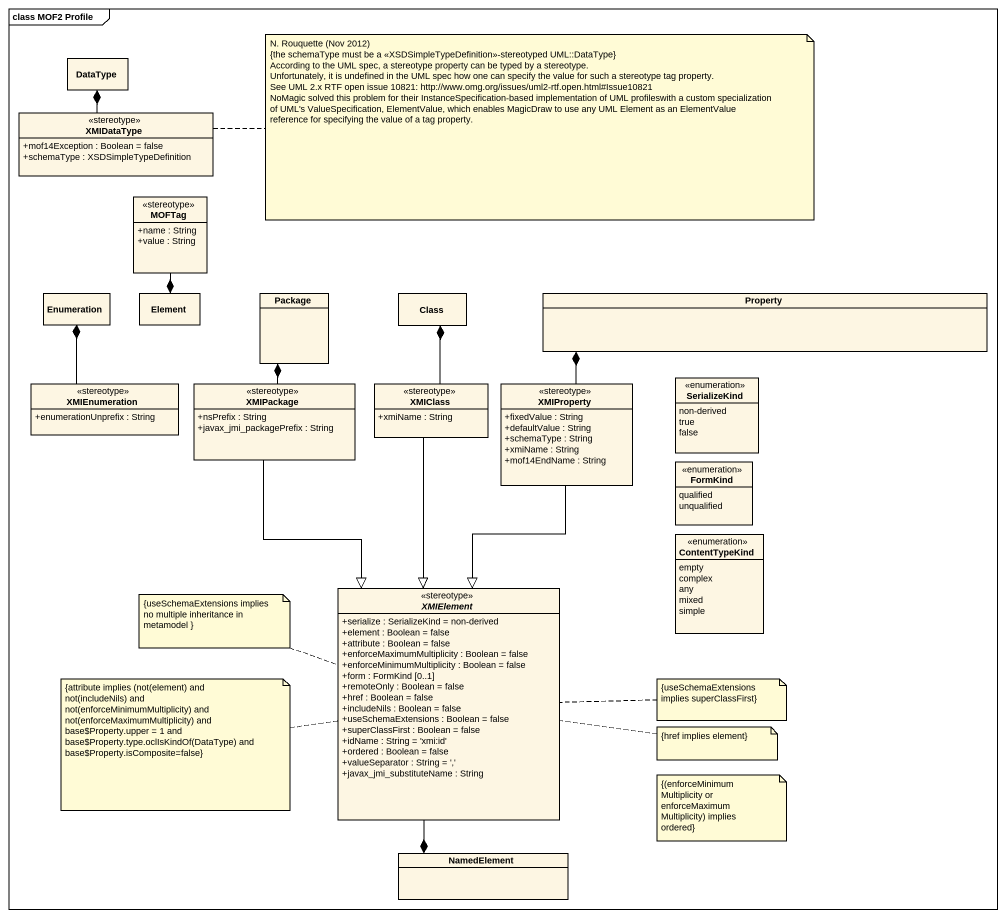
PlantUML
@startuml
mainframe class MOF2 Profile
hide circle
hide empty members
skinparam classAttributeIconSize 0
class DataType
class XMIDataType <<stereotype>> {
  +mof14Exception : Boolean = false
  +schemaType : XSDSimpleTypeDefinition
}
class MOFTag <<stereotype>> {
  +name : String
  +value : String
}
class Enumeration
class Element
class "Package" as Package_
class "Class" as Class_
class Property
class XMIEnumeration <<stereotype>> {
  +enumerationUnprefix : String
}
class XMIPackage <<stereotype>> {
  +nsPrefix : String
  +javax_jmi_packagePrefix : String
}
class XMIClass <<stereotype>> {
  +xmiName : String
}
class XMIProperty <<stereotype>> {
  +fixedValue : String
  +defaultValue : String
  +schemaType : String
  +xmiName : String
  +mof14EndName : String
}
enum SerializeKind {
  non-derived
  true
  false
}
enum FormKind {
  qualified
  unqualified
}
enum ContentTypeKind {
  empty
  complex
  any
  mixed
  simple
}
abstract class XMIElement <<stereotype>> {
  +serialize : SerializeKind = non-derived
  +element : Boolean = false
  +attribute : Boolean = false
  +enforceMaximumMultiplicity : Boolean = false
  +enforceMinimumMultiplicity : Boolean = false
  +form : FormKind [0..1]
  +remoteOnly : Boolean = false
  +href : Boolean = false
  +includeNils : Boolean = false
  +useSchemaExtensions : Boolean = false
  +superClassFirst : Boolean = false
  +idName : String = 'xmi:id'
  +ordered : Boolean = false
  +valueSeparator : String = ','
  +javax_jmi_substituteName : String
}
class NamedElement
XMIDataType -up-* DataType
MOFTag --* Element
XMIEnumeration -up-* Enumeration
XMIPackage -up-* Package_
XMIPackage --|> XMIElement
XMIClass -up-* Class_
XMIClass --|> XMIElement
XMIProperty -right-* Property
XMIProperty --|> XMIElement
XMIElement --* NamedElement
note right of XMIDataType
  N. Rouquette (Nov 2012)
  {the schemaType must be a <<XSDSimpleTypeDefinition>>-stereotyped UML::DataType}
  According to the UML spec, a stereotype property can be typed by a stereotype.
  Unfortunately, it is undefined in the UML spec how one can specify the value for such a stereotype tag property.
  See UML 2.x RTF open issue 10821: http://www.omg.org/issues/uml2-rtf.open.html#Issue10821
  NoMagic solved this problem for their InstanceSpecification-based implementation of UML profileswith a custom specialization of UML's ValueSpecification, ElementValue, which enables MagicDraw to use any UML Element as an ElementValue reference for specifying the value of a tag property.
end note
note left of XMIElement : {useSchemaExtensions implies no multiple inheritance in metamodel }
note left of XMIElement : {attribute implies (not(element) and not(includeNils) and not(enforceMinimumMultiplicity) and not(enforceMaximumMultiplicity) and base~$Property.upper = 1 and base~$Property.type.oclIsKindOf(DataType) and base~$Property.isComposite=false}
note right of XMIElement : {useSchemaExtensions implies superClassFirst}
note right of XMIElement : {href implies element}
note as N6
  {(enforceMinimumMultiplicity or enforceMaximumMultiplicity) implies ordered}
end note
@enduml
